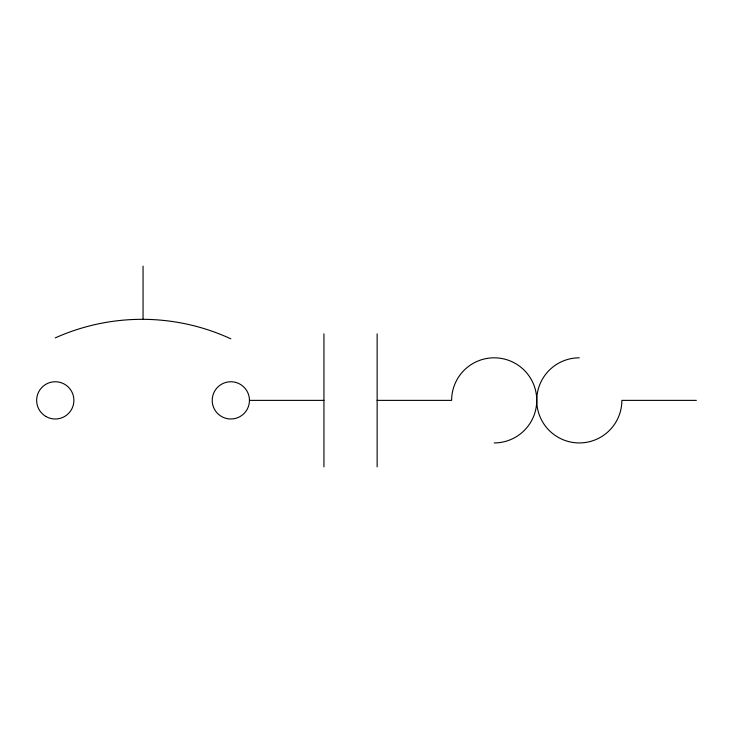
<?xml version="1.0" encoding="UTF-8"?>
<svg xmlns="http://www.w3.org/2000/svg" width="733" height="733" viewBox="0 0 733 733"><rect width="100%" height="100%" fill="white"/><g stroke="black" fill="none" stroke-linecap="round" stroke-linejoin="round"><path stroke-width="1.1" d="M249.458 400.374A18.618 18.618 0 0 1 221.522 416.5A18.618 18.618 0 0 1 221.522 384.248A18.618 18.618 0 0 1 249.458 400.374L323.94 400.374M377.138 400.374L451.62 400.374A42.56 42.56 0 0 1 494.179 357.814A42.56 42.56 0 0 1 536.748 400.374A42.56 42.56 0 0 0 579.308 442.934A42.56 42.56 0 0 0 621.868 400.374L696.35 400.374M377.138 333.872L377.138 466.875M323.94 333.872L323.94 466.875M143.054 266.125L143.054 319.322M579.308 357.814A42.56 42.56 0 0 0 536.748 400.374A42.56 42.56 0 0 1 494.179 442.934M55.268 337.886A211.974 211.974 0 0 1 230.84 338.829M45.959 416.5A18.618 18.618 0 0 0 73.896 400.374A18.618 18.618 0 0 0 45.959 384.248A18.618 18.618 0 0 0 45.959 416.5"/></g></svg>
